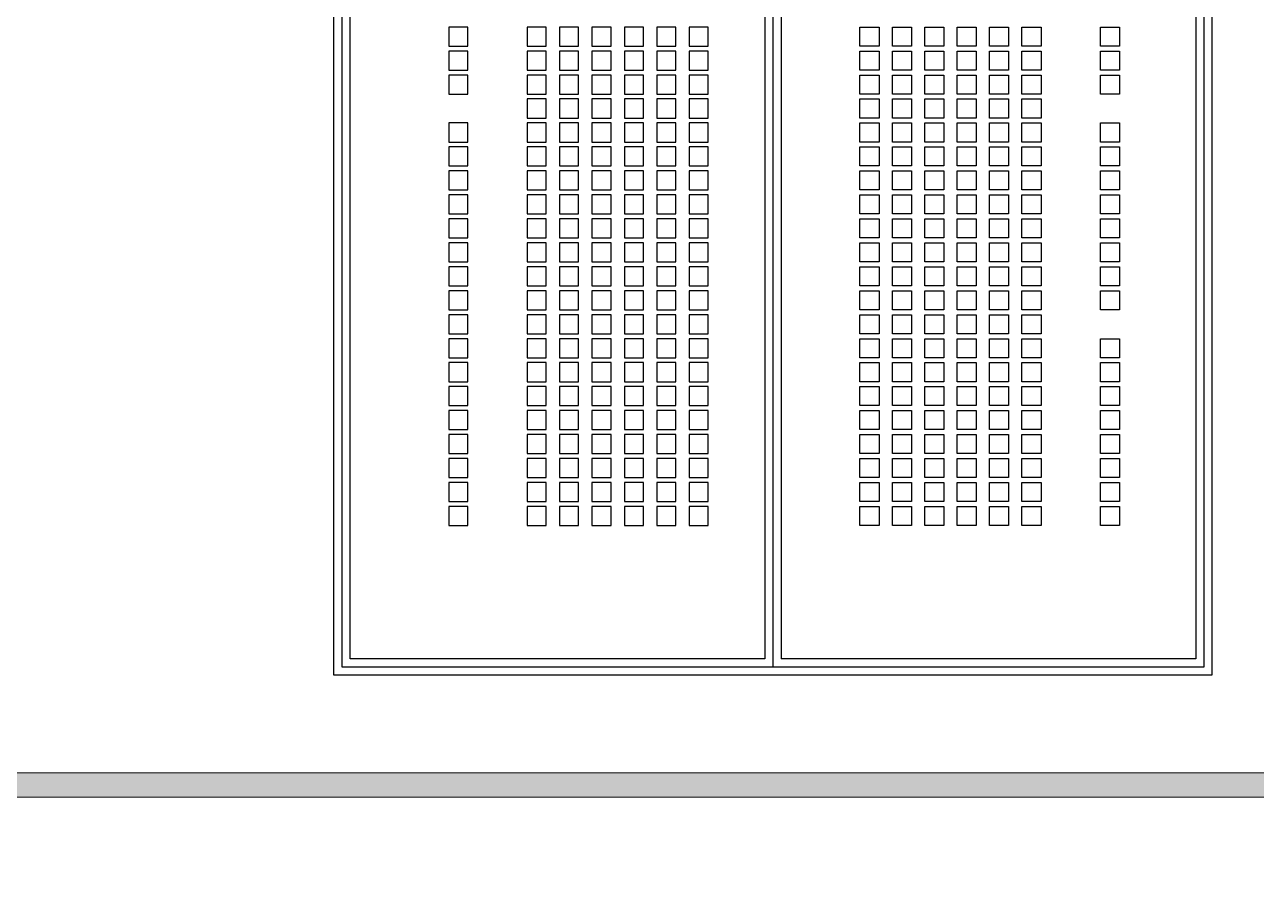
# Model space of a CAD drawing. Header units: millimetres. Extents: x 1729 to 7209, y 940 to 3564.
# Drawn here: x 4155.6 to 4231.3, y 3119.1 to 3171.6 of the extents above; entities that cross this region are included whole.
import ezdxf

# ---------------------------------------------------------------- set-up
doc = ezdxf.new("R2010")
doc.units = ezdxf.units.MM
doc.header["$XCLIPFRAME"] = 2
doc.layers.add('Linhas Externas', color=255, linetype='Continuous')
picture_1 = doc.add_image_def('image1.jpg', size_in_pixel=(3840, 2160))

# ---------------------------------------------------------------- blocks, each defined once
blk = doc.blocks.new('protobord16.5x5.4')
for p, q in [((2061.194, 2579.39), (2224.197, 2579.39)), ((2060.694, 2578.89), (2224.697, 2578.89)), ((2061.194, 2578.39), (2224.197, 2578.39))]:
    blk.add_line(p, q)
for points in [[(2060.194, 2605.889), (2225.197, 2605.889), (2225.197, 2551.89), (2060.194, 2551.89)], [(2060.694, 2605.389), (2224.697, 2605.389), (2224.697, 2552.39), (2060.694, 2552.39)], [(2185.327, 2600.206), (2186.5, 2600.206), (2186.5, 2599.033), (2185.327, 2599.033)], [(2186.801, 2600.206), (2187.974, 2600.206), (2187.974, 2599.033), (2186.801, 2599.033)], [(2188.276, 2600.206), (2189.449, 2600.206), (2189.449, 2599.033), (2188.276, 2599.033)], [(2191.225, 2600.206), (2192.397, 2600.206), (2192.397, 2599.033), (2191.225, 2599.033)], [(2192.699, 2600.206), (2193.872, 2600.206), (2193.872, 2599.033), (2192.699, 2599.033)], [(2194.174, 2600.206), (2195.346, 2600.206), (2195.346, 2599.033), (2194.174, 2599.033)], [(2195.648, 2600.206), (2196.821, 2600.206), (2196.821, 2599.033), (2195.648, 2599.033)], [(2197.122, 2600.206), (2198.295, 2600.206), (2198.295, 2599.033), (2197.122, 2599.033)], [(2198.597, 2600.206), (2199.769, 2600.206), (2199.769, 2599.033), (2198.597, 2599.033)], [(2200.071, 2600.206), (2201.244, 2600.206), (2201.244, 2599.033), (2200.071, 2599.033)], [(2201.546, 2600.206), (2202.718, 2600.206), (2202.718, 2599.033), (2201.546, 2599.033)], [(2204.495, 2600.206), (2205.667, 2600.206), (2205.667, 2599.033), (2204.495, 2599.033)], [(2205.969, 2600.206), (2207.142, 2600.206), (2207.142, 2599.033), (2205.969, 2599.033)], [(2207.443, 2600.206), (2208.616, 2600.206), (2208.616, 2599.033), (2207.443, 2599.033)], [(2208.918, 2600.206), (2210.09, 2600.206), (2210.09, 2599.033), (2208.918, 2599.033)], [(2210.392, 2600.206), (2211.565, 2600.206), (2211.565, 2599.033), (2210.392, 2599.033)], [(2211.867, 2600.206), (2213.039, 2600.206), (2213.039, 2599.033), (2211.867, 2599.033)], [(2213.341, 2600.206), (2214.514, 2600.206), (2214.514, 2599.033), (2213.341, 2599.033)], [(2214.816, 2600.206), (2215.988, 2600.206), (2215.988, 2599.033), (2214.816, 2599.033)], [(2185.327, 2595.378), (2186.5, 2595.378), (2186.5, 2594.205), (2185.327, 2594.205)], [(2186.801, 2595.378), (2187.974, 2595.378), (2187.974, 2594.205), (2186.801, 2594.205)], [(2188.276, 2595.378), (2189.449, 2595.378), (2189.449, 2594.205), (2188.276, 2594.205)], [(2189.75, 2595.378), (2190.923, 2595.378), (2190.923, 2594.205), (2189.75, 2594.205)], [(2191.225, 2595.378), (2192.397, 2595.378), (2192.397, 2594.205), (2191.225, 2594.205)], [(2192.699, 2595.378), (2193.872, 2595.378), (2193.872, 2594.205), (2192.699, 2594.205)], [(2194.174, 2595.378), (2195.346, 2595.378), (2195.346, 2594.205), (2194.174, 2594.205)], [(2195.648, 2595.378), (2196.821, 2595.378), (2196.821, 2594.205), (2195.648, 2594.205)], [(2197.122, 2595.378), (2198.295, 2595.378), (2198.295, 2594.205), (2197.122, 2594.205)], [(2198.597, 2595.378), (2199.769, 2595.378), (2199.769, 2594.205), (2198.597, 2594.205)], [(2200.071, 2595.378), (2201.244, 2595.378), (2201.244, 2594.205), (2200.071, 2594.205)], [(2201.546, 2595.378), (2202.718, 2595.378), (2202.718, 2594.205), (2201.546, 2594.205)], [(2203.02, 2595.378), (2204.193, 2595.378), (2204.193, 2594.205), (2203.02, 2594.205)], [(2204.495, 2595.378), (2205.667, 2595.378), (2205.667, 2594.205), (2204.495, 2594.205)], [(2205.969, 2595.378), (2207.142, 2595.378), (2207.142, 2594.205), (2205.969, 2594.205)], [(2207.443, 2595.378), (2208.616, 2595.378), (2208.616, 2594.205), (2207.443, 2594.205)], [(2208.918, 2595.378), (2210.09, 2595.378), (2210.09, 2594.205), (2208.918, 2594.205)], [(2210.392, 2595.378), (2211.565, 2595.378), (2211.565, 2594.205), (2210.392, 2594.205)], [(2211.867, 2595.378), (2213.039, 2595.378), (2213.039, 2594.205), (2211.867, 2594.205)], [(2213.341, 2595.378), (2214.514, 2595.378), (2214.514, 2594.205), (2213.341, 2594.205)], [(2214.816, 2595.378), (2215.988, 2595.378), (2215.988, 2594.205), (2214.816, 2594.205)], [(2185.327, 2593.385), (2186.5, 2593.385), (2186.5, 2592.213), (2185.327, 2592.213)], [(2186.801, 2593.385), (2187.974, 2593.385), (2187.974, 2592.213), (2186.801, 2592.213)], [(2188.276, 2593.385), (2189.449, 2593.385), (2189.449, 2592.213), (2188.276, 2592.213)], [(2189.75, 2593.385), (2190.923, 2593.385), (2190.923, 2592.213), (2189.75, 2592.213)], [(2191.225, 2593.385), (2192.397, 2593.385), (2192.397, 2592.213), (2191.225, 2592.213)], [(2192.699, 2593.385), (2193.872, 2593.385), (2193.872, 2592.213), (2192.699, 2592.213)], [(2194.174, 2593.385), (2195.346, 2593.385), (2195.346, 2592.213), (2194.174, 2592.213)], [(2195.648, 2593.385), (2196.821, 2593.385), (2196.821, 2592.213), (2195.648, 2592.213)], [(2197.122, 2593.385), (2198.295, 2593.385), (2198.295, 2592.213), (2197.122, 2592.213)], [(2198.597, 2593.385), (2199.769, 2593.385), (2199.769, 2592.213), (2198.597, 2592.213)], [(2200.071, 2593.385), (2201.244, 2593.385), (2201.244, 2592.213), (2200.071, 2592.213)], [(2201.546, 2593.385), (2202.718, 2593.385), (2202.718, 2592.213), (2201.546, 2592.213)], [(2203.02, 2593.385), (2204.193, 2593.385), (2204.193, 2592.213), (2203.02, 2592.213)], [(2204.495, 2593.385), (2205.667, 2593.385), (2205.667, 2592.213), (2204.495, 2592.213)], [(2205.969, 2593.385), (2207.142, 2593.385), (2207.142, 2592.213), (2205.969, 2592.213)], [(2207.443, 2593.385), (2208.616, 2593.385), (2208.616, 2592.213), (2207.443, 2592.213)], [(2208.918, 2593.385), (2210.09, 2593.385), (2210.09, 2592.213), (2208.918, 2592.213)], [(2210.392, 2593.385), (2211.565, 2593.385), (2211.565, 2592.213), (2210.392, 2592.213)], [(2211.867, 2593.385), (2213.039, 2593.385), (2213.039, 2592.213), (2211.867, 2592.213)], [(2213.341, 2593.385), (2214.514, 2593.385), (2214.514, 2592.213), (2213.341, 2592.213)], [(2214.816, 2593.385), (2215.988, 2593.385), (2215.988, 2592.213), (2214.816, 2592.213)], [(2185.327, 2591.393), (2186.5, 2591.393), (2186.5, 2590.22), (2185.327, 2590.22)], [(2186.801, 2591.393), (2187.974, 2591.393), (2187.974, 2590.22), (2186.801, 2590.22)], [(2188.276, 2591.393), (2189.449, 2591.393), (2189.449, 2590.22), (2188.276, 2590.22)], [(2189.75, 2591.393), (2190.923, 2591.393), (2190.923, 2590.22), (2189.75, 2590.22)], [(2191.225, 2591.393), (2192.397, 2591.393), (2192.397, 2590.22), (2191.225, 2590.22)], [(2192.699, 2591.393), (2193.872, 2591.393), (2193.872, 2590.22), (2192.699, 2590.22)], [(2194.174, 2591.393), (2195.346, 2591.393), (2195.346, 2590.22), (2194.174, 2590.22)], [(2195.648, 2591.393), (2196.821, 2591.393), (2196.821, 2590.22), (2195.648, 2590.22)], [(2197.122, 2591.393), (2198.295, 2591.393), (2198.295, 2590.22), (2197.122, 2590.22)], [(2198.597, 2591.393), (2199.769, 2591.393), (2199.769, 2590.22), (2198.597, 2590.22)], [(2200.071, 2591.393), (2201.244, 2591.393), (2201.244, 2590.22), (2200.071, 2590.22)], [(2201.546, 2591.393), (2202.718, 2591.393), (2202.718, 2590.22), (2201.546, 2590.22)], [(2203.02, 2591.393), (2204.193, 2591.393), (2204.193, 2590.22), (2203.02, 2590.22)], [(2204.495, 2591.393), (2205.667, 2591.393), (2205.667, 2590.22), (2204.495, 2590.22)], [(2205.969, 2591.393), (2207.142, 2591.393), (2207.142, 2590.22), (2205.969, 2590.22)], [(2207.443, 2591.393), (2208.616, 2591.393), (2208.616, 2590.22), (2207.443, 2590.22)], [(2208.918, 2591.393), (2210.09, 2591.393), (2210.09, 2590.22), (2208.918, 2590.22)], [(2210.392, 2591.393), (2211.565, 2591.393), (2211.565, 2590.22), (2210.392, 2590.22)], [(2211.867, 2591.393), (2213.039, 2591.393), (2213.039, 2590.22), (2211.867, 2590.22)], [(2213.341, 2591.393), (2214.514, 2591.393), (2214.514, 2590.22), (2213.341, 2590.22)], [(2214.816, 2591.393), (2215.988, 2591.393), (2215.988, 2590.22), (2214.816, 2590.22)], [(2185.327, 2589.4), (2186.5, 2589.4), (2186.5, 2588.228), (2185.327, 2588.228)], [(2186.801, 2589.4), (2187.974, 2589.4), (2187.974, 2588.228), (2186.801, 2588.228)], [(2188.276, 2589.4), (2189.449, 2589.4), (2189.449, 2588.228), (2188.276, 2588.228)], [(2189.75, 2589.4), (2190.923, 2589.4), (2190.923, 2588.228), (2189.75, 2588.228)], [(2191.225, 2589.4), (2192.397, 2589.4), (2192.397, 2588.228), (2191.225, 2588.228)], [(2192.699, 2589.4), (2193.872, 2589.4), (2193.872, 2588.228), (2192.699, 2588.228)], [(2194.174, 2589.4), (2195.346, 2589.4), (2195.346, 2588.228), (2194.174, 2588.228)], [(2195.648, 2589.4), (2196.821, 2589.4), (2196.821, 2588.228), (2195.648, 2588.228)], [(2197.122, 2589.4), (2198.295, 2589.4), (2198.295, 2588.228), (2197.122, 2588.228)], [(2198.597, 2589.4), (2199.769, 2589.4), (2199.769, 2588.228), (2198.597, 2588.228)], [(2200.071, 2589.4), (2201.244, 2589.4), (2201.244, 2588.228), (2200.071, 2588.228)], [(2201.546, 2589.4), (2202.718, 2589.4), (2202.718, 2588.228), (2201.546, 2588.228)], [(2203.02, 2589.4), (2204.193, 2589.4), (2204.193, 2588.228), (2203.02, 2588.228)], [(2204.495, 2589.4), (2205.667, 2589.4), (2205.667, 2588.228), (2204.495, 2588.228)], [(2205.969, 2589.4), (2207.142, 2589.4), (2207.142, 2588.228), (2205.969, 2588.228)], [(2207.443, 2589.4), (2208.616, 2589.4), (2208.616, 2588.228), (2207.443, 2588.228)], [(2208.918, 2589.4), (2210.09, 2589.4), (2210.09, 2588.228), (2208.918, 2588.228)], [(2210.392, 2589.4), (2211.565, 2589.4), (2211.565, 2588.228), (2210.392, 2588.228)], [(2211.867, 2589.4), (2213.039, 2589.4), (2213.039, 2588.228), (2211.867, 2588.228)], [(2213.341, 2589.4), (2214.514, 2589.4), (2214.514, 2588.228), (2213.341, 2588.228)], [(2214.816, 2589.4), (2215.988, 2589.4), (2215.988, 2588.228), (2214.816, 2588.228)], [(2185.327, 2587.408), (2186.5, 2587.408), (2186.5, 2586.235), (2185.327, 2586.235)], [(2186.801, 2587.408), (2187.974, 2587.408), (2187.974, 2586.235), (2186.801, 2586.235)], [(2188.276, 2587.408), (2189.449, 2587.408), (2189.449, 2586.235), (2188.276, 2586.235)], [(2189.75, 2587.408), (2190.923, 2587.408), (2190.923, 2586.235), (2189.75, 2586.235)], [(2191.225, 2587.408), (2192.397, 2587.408), (2192.397, 2586.235), (2191.225, 2586.235)], [(2192.699, 2587.408), (2193.872, 2587.408), (2193.872, 2586.235), (2192.699, 2586.235)], [(2194.174, 2587.408), (2195.346, 2587.408), (2195.346, 2586.235), (2194.174, 2586.235)], [(2195.648, 2587.408), (2196.821, 2587.408), (2196.821, 2586.235), (2195.648, 2586.235)], [(2197.122, 2587.408), (2198.295, 2587.408), (2198.295, 2586.235), (2197.122, 2586.235)], [(2198.597, 2587.408), (2199.769, 2587.408), (2199.769, 2586.235), (2198.597, 2586.235)], [(2200.071, 2587.408), (2201.244, 2587.408), (2201.244, 2586.235), (2200.071, 2586.235)], [(2201.546, 2587.408), (2202.718, 2587.408), (2202.718, 2586.235), (2201.546, 2586.235)], [(2203.02, 2587.408), (2204.193, 2587.408), (2204.193, 2586.235), (2203.02, 2586.235)], [(2204.495, 2587.408), (2205.667, 2587.408), (2205.667, 2586.235), (2204.495, 2586.235)], [(2205.969, 2587.408), (2207.142, 2587.408), (2207.142, 2586.235), (2205.969, 2586.235)], [(2207.443, 2587.408), (2208.616, 2587.408), (2208.616, 2586.235), (2207.443, 2586.235)], [(2208.918, 2587.408), (2210.09, 2587.408), (2210.09, 2586.235), (2208.918, 2586.235)], [(2210.392, 2587.408), (2211.565, 2587.408), (2211.565, 2586.235), (2210.392, 2586.235)], [(2211.867, 2587.408), (2213.039, 2587.408), (2213.039, 2586.235), (2211.867, 2586.235)], [(2213.341, 2587.408), (2214.514, 2587.408), (2214.514, 2586.235), (2213.341, 2586.235)], [(2214.816, 2587.408), (2215.988, 2587.408), (2215.988, 2586.235), (2214.816, 2586.235)], [(2185.327, 2585.415), (2186.5, 2585.415), (2186.5, 2584.243), (2185.327, 2584.243)], [(2186.801, 2585.415), (2187.974, 2585.415), (2187.974, 2584.243), (2186.801, 2584.243)], [(2188.276, 2585.415), (2189.449, 2585.415), (2189.449, 2584.243), (2188.276, 2584.243)], [(2189.75, 2585.415), (2190.923, 2585.415), (2190.923, 2584.243), (2189.75, 2584.243)], [(2191.225, 2585.415), (2192.397, 2585.415), (2192.397, 2584.243), (2191.225, 2584.243)], [(2192.699, 2585.415), (2193.872, 2585.415), (2193.872, 2584.243), (2192.699, 2584.243)], [(2194.174, 2585.415), (2195.346, 2585.415), (2195.346, 2584.243), (2194.174, 2584.243)], [(2195.648, 2585.415), (2196.821, 2585.415), (2196.821, 2584.243), (2195.648, 2584.243)], [(2197.122, 2585.415), (2198.295, 2585.415), (2198.295, 2584.243), (2197.122, 2584.243)], [(2198.597, 2585.415), (2199.769, 2585.415), (2199.769, 2584.243), (2198.597, 2584.243)], [(2200.071, 2585.415), (2201.244, 2585.415), (2201.244, 2584.243), (2200.071, 2584.243)], [(2201.546, 2585.415), (2202.718, 2585.415), (2202.718, 2584.243), (2201.546, 2584.243)], [(2203.02, 2585.415), (2204.193, 2585.415), (2204.193, 2584.243), (2203.02, 2584.243)], [(2204.495, 2585.415), (2205.667, 2585.415), (2205.667, 2584.243), (2204.495, 2584.243)], [(2205.969, 2585.415), (2207.142, 2585.415), (2207.142, 2584.243), (2205.969, 2584.243)], [(2207.443, 2585.415), (2208.616, 2585.415), (2208.616, 2584.243), (2207.443, 2584.243)], [(2208.918, 2585.415), (2210.09, 2585.415), (2210.09, 2584.243), (2208.918, 2584.243)], [(2210.392, 2585.415), (2211.565, 2585.415), (2211.565, 2584.243), (2210.392, 2584.243)], [(2211.867, 2585.415), (2213.039, 2585.415), (2213.039, 2584.243), (2211.867, 2584.243)], [(2213.341, 2585.415), (2214.514, 2585.415), (2214.514, 2584.243), (2213.341, 2584.243)], [(2214.816, 2585.415), (2215.988, 2585.415), (2215.988, 2584.243), (2214.816, 2584.243)], [(2185.327, 2573.74), (2186.5, 2573.74), (2186.5, 2574.913), (2185.327, 2574.913)], [(2186.801, 2573.74), (2187.974, 2573.74), (2187.974, 2574.913), (2186.801, 2574.913)], [(2188.276, 2573.74), (2189.449, 2573.74), (2189.449, 2574.913), (2188.276, 2574.913)], [(2189.75, 2573.74), (2190.923, 2573.74), (2190.923, 2574.913), (2189.75, 2574.913)], [(2191.225, 2573.74), (2192.397, 2573.74), (2192.397, 2574.913), (2191.225, 2574.913)], [(2192.699, 2573.74), (2193.872, 2573.74), (2193.872, 2574.913), (2192.699, 2574.913)], [(2194.174, 2573.74), (2195.346, 2573.74), (2195.346, 2574.913), (2194.174, 2574.913)], [(2195.648, 2573.74), (2196.821, 2573.74), (2196.821, 2574.913), (2195.648, 2574.913)], [(2197.122, 2573.74), (2198.295, 2573.74), (2198.295, 2574.913), (2197.122, 2574.913)], [(2198.597, 2573.74), (2199.769, 2573.74), (2199.769, 2574.913), (2198.597, 2574.913)], [(2200.071, 2573.74), (2201.244, 2573.74), (2201.244, 2574.913), (2200.071, 2574.913)], [(2201.546, 2573.74), (2202.718, 2573.74), (2202.718, 2574.913), (2201.546, 2574.913)], [(2203.02, 2573.74), (2204.193, 2573.74), (2204.193, 2574.913), (2203.02, 2574.913)], [(2204.495, 2573.74), (2205.667, 2573.74), (2205.667, 2574.913), (2204.495, 2574.913)], [(2205.969, 2573.74), (2207.142, 2573.74), (2207.142, 2574.913), (2205.969, 2574.913)], [(2207.443, 2573.74), (2208.616, 2573.74), (2208.616, 2574.913), (2207.443, 2574.913)], [(2208.918, 2573.74), (2210.09, 2573.74), (2210.09, 2574.913), (2208.918, 2574.913)], [(2210.392, 2573.74), (2211.565, 2573.74), (2211.565, 2574.913), (2210.392, 2574.913)], [(2211.867, 2573.74), (2213.039, 2573.74), (2213.039, 2574.913), (2211.867, 2574.913)], [(2213.341, 2573.74), (2214.514, 2573.74), (2214.514, 2574.913), (2213.341, 2574.913)], [(2214.816, 2573.74), (2215.988, 2573.74), (2215.988, 2574.913), (2214.816, 2574.913)], [(2185.327, 2571.748), (2186.5, 2571.748), (2186.5, 2572.92), (2185.327, 2572.92)], [(2186.801, 2571.748), (2187.974, 2571.748), (2187.974, 2572.92), (2186.801, 2572.92)], [(2188.276, 2571.748), (2189.449, 2571.748), (2189.449, 2572.92), (2188.276, 2572.92)], [(2189.75, 2571.748), (2190.923, 2571.748), (2190.923, 2572.92), (2189.75, 2572.92)], [(2191.225, 2571.748), (2192.397, 2571.748), (2192.397, 2572.92), (2191.225, 2572.92)], [(2192.699, 2571.748), (2193.872, 2571.748), (2193.872, 2572.92), (2192.699, 2572.92)], [(2194.174, 2571.748), (2195.346, 2571.748), (2195.346, 2572.92), (2194.174, 2572.92)], [(2195.648, 2571.748), (2196.821, 2571.748), (2196.821, 2572.92), (2195.648, 2572.92)], [(2197.122, 2571.748), (2198.295, 2571.748), (2198.295, 2572.92), (2197.122, 2572.92)], [(2198.597, 2571.748), (2199.769, 2571.748), (2199.769, 2572.92), (2198.597, 2572.92)], [(2200.071, 2571.748), (2201.244, 2571.748), (2201.244, 2572.92), (2200.071, 2572.92)], [(2201.546, 2571.748), (2202.718, 2571.748), (2202.718, 2572.92), (2201.546, 2572.92)], [(2203.02, 2571.748), (2204.193, 2571.748), (2204.193, 2572.92), (2203.02, 2572.92)], [(2204.495, 2571.748), (2205.667, 2571.748), (2205.667, 2572.92), (2204.495, 2572.92)], [(2205.969, 2571.748), (2207.142, 2571.748), (2207.142, 2572.92), (2205.969, 2572.92)], [(2207.443, 2571.748), (2208.616, 2571.748), (2208.616, 2572.92), (2207.443, 2572.92)], [(2208.918, 2571.748), (2210.09, 2571.748), (2210.09, 2572.92), (2208.918, 2572.92)], [(2210.392, 2571.748), (2211.565, 2571.748), (2211.565, 2572.92), (2210.392, 2572.92)], [(2211.867, 2571.748), (2213.039, 2571.748), (2213.039, 2572.92), (2211.867, 2572.92)], [(2213.341, 2571.748), (2214.514, 2571.748), (2214.514, 2572.92), (2213.341, 2572.92)], [(2214.816, 2571.748), (2215.988, 2571.748), (2215.988, 2572.92), (2214.816, 2572.92)], [(2185.327, 2569.755), (2186.5, 2569.755), (2186.5, 2570.928), (2185.327, 2570.928)], [(2186.801, 2569.755), (2187.974, 2569.755), (2187.974, 2570.928), (2186.801, 2570.928)], [(2188.276, 2569.755), (2189.449, 2569.755), (2189.449, 2570.928), (2188.276, 2570.928)], [(2189.75, 2569.755), (2190.923, 2569.755), (2190.923, 2570.928), (2189.75, 2570.928)], [(2191.225, 2569.755), (2192.397, 2569.755), (2192.397, 2570.928), (2191.225, 2570.928)], [(2192.699, 2569.755), (2193.872, 2569.755), (2193.872, 2570.928), (2192.699, 2570.928)], [(2194.174, 2569.755), (2195.346, 2569.755), (2195.346, 2570.928), (2194.174, 2570.928)], [(2195.648, 2569.755), (2196.821, 2569.755), (2196.821, 2570.928), (2195.648, 2570.928)], [(2197.122, 2569.755), (2198.295, 2569.755), (2198.295, 2570.928), (2197.122, 2570.928)], [(2198.597, 2569.755), (2199.769, 2569.755), (2199.769, 2570.928), (2198.597, 2570.928)], [(2200.071, 2569.755), (2201.244, 2569.755), (2201.244, 2570.928), (2200.071, 2570.928)], [(2201.546, 2569.755), (2202.718, 2569.755), (2202.718, 2570.928), (2201.546, 2570.928)], [(2203.02, 2569.755), (2204.193, 2569.755), (2204.193, 2570.928), (2203.02, 2570.928)], [(2204.495, 2569.755), (2205.667, 2569.755), (2205.667, 2570.928), (2204.495, 2570.928)], [(2205.969, 2569.755), (2207.142, 2569.755), (2207.142, 2570.928), (2205.969, 2570.928)], [(2207.443, 2569.755), (2208.616, 2569.755), (2208.616, 2570.928), (2207.443, 2570.928)], [(2208.918, 2569.755), (2210.09, 2569.755), (2210.09, 2570.928), (2208.918, 2570.928)], [(2210.392, 2569.755), (2211.565, 2569.755), (2211.565, 2570.928), (2210.392, 2570.928)], [(2211.867, 2569.755), (2213.039, 2569.755), (2213.039, 2570.928), (2211.867, 2570.928)], [(2213.341, 2569.755), (2214.514, 2569.755), (2214.514, 2570.928), (2213.341, 2570.928)], [(2214.816, 2569.755), (2215.988, 2569.755), (2215.988, 2570.928), (2214.816, 2570.928)], [(2185.327, 2567.763), (2186.5, 2567.763), (2186.5, 2568.935), (2185.327, 2568.935)], [(2186.801, 2567.763), (2187.974, 2567.763), (2187.974, 2568.935), (2186.801, 2568.935)], [(2188.276, 2567.763), (2189.449, 2567.763), (2189.449, 2568.935), (2188.276, 2568.935)], [(2189.75, 2567.763), (2190.923, 2567.763), (2190.923, 2568.935), (2189.75, 2568.935)], [(2191.225, 2567.763), (2192.397, 2567.763), (2192.397, 2568.935), (2191.225, 2568.935)], [(2192.699, 2567.763), (2193.872, 2567.763), (2193.872, 2568.935), (2192.699, 2568.935)], [(2194.174, 2567.763), (2195.346, 2567.763), (2195.346, 2568.935), (2194.174, 2568.935)], [(2195.648, 2567.763), (2196.821, 2567.763), (2196.821, 2568.935), (2195.648, 2568.935)], [(2197.122, 2567.763), (2198.295, 2567.763), (2198.295, 2568.935), (2197.122, 2568.935)], [(2198.597, 2567.763), (2199.769, 2567.763), (2199.769, 2568.935), (2198.597, 2568.935)], [(2200.071, 2567.763), (2201.244, 2567.763), (2201.244, 2568.935), (2200.071, 2568.935)], [(2201.546, 2567.763), (2202.718, 2567.763), (2202.718, 2568.935), (2201.546, 2568.935)], [(2203.02, 2567.763), (2204.193, 2567.763), (2204.193, 2568.935), (2203.02, 2568.935)], [(2204.495, 2567.763), (2205.667, 2567.763), (2205.667, 2568.935), (2204.495, 2568.935)], [(2205.969, 2567.763), (2207.142, 2567.763), (2207.142, 2568.935), (2205.969, 2568.935)], [(2207.443, 2567.763), (2208.616, 2567.763), (2208.616, 2568.935), (2207.443, 2568.935)], [(2208.918, 2567.763), (2210.09, 2567.763), (2210.09, 2568.935), (2208.918, 2568.935)], [(2210.392, 2567.763), (2211.565, 2567.763), (2211.565, 2568.935), (2210.392, 2568.935)], [(2211.867, 2567.763), (2213.039, 2567.763), (2213.039, 2568.935), (2211.867, 2568.935)], [(2213.341, 2567.763), (2214.514, 2567.763), (2214.514, 2568.935), (2213.341, 2568.935)], [(2214.816, 2567.763), (2215.988, 2567.763), (2215.988, 2568.935), (2214.816, 2568.935)], [(2185.327, 2565.77), (2186.5, 2565.77), (2186.5, 2566.943), (2185.327, 2566.943)], [(2186.801, 2565.77), (2187.974, 2565.77), (2187.974, 2566.943), (2186.801, 2566.943)], [(2188.276, 2565.77), (2189.449, 2565.77), (2189.449, 2566.943), (2188.276, 2566.943)], [(2189.75, 2565.77), (2190.923, 2565.77), (2190.923, 2566.943), (2189.75, 2566.943)], [(2191.225, 2565.77), (2192.397, 2565.77), (2192.397, 2566.943), (2191.225, 2566.943)], [(2192.699, 2565.77), (2193.872, 2565.77), (2193.872, 2566.943), (2192.699, 2566.943)], [(2194.174, 2565.77), (2195.346, 2565.77), (2195.346, 2566.943), (2194.174, 2566.943)], [(2195.648, 2565.77), (2196.821, 2565.77), (2196.821, 2566.943), (2195.648, 2566.943)], [(2197.122, 2565.77), (2198.295, 2565.77), (2198.295, 2566.943), (2197.122, 2566.943)], [(2198.597, 2565.77), (2199.769, 2565.77), (2199.769, 2566.943), (2198.597, 2566.943)], [(2200.071, 2565.77), (2201.244, 2565.77), (2201.244, 2566.943), (2200.071, 2566.943)], [(2201.546, 2565.77), (2202.718, 2565.77), (2202.718, 2566.943), (2201.546, 2566.943)], [(2203.02, 2565.77), (2204.193, 2565.77), (2204.193, 2566.943), (2203.02, 2566.943)], [(2204.495, 2565.77), (2205.667, 2565.77), (2205.667, 2566.943), (2204.495, 2566.943)], [(2205.969, 2565.77), (2207.142, 2565.77), (2207.142, 2566.943), (2205.969, 2566.943)], [(2207.443, 2565.77), (2208.616, 2565.77), (2208.616, 2566.943), (2207.443, 2566.943)], [(2208.918, 2565.77), (2210.09, 2565.77), (2210.09, 2566.943), (2208.918, 2566.943)], [(2210.392, 2565.77), (2211.565, 2565.77), (2211.565, 2566.943), (2210.392, 2566.943)], [(2211.867, 2565.77), (2213.039, 2565.77), (2213.039, 2566.943), (2211.867, 2566.943)], [(2213.341, 2565.77), (2214.514, 2565.77), (2214.514, 2566.943), (2213.341, 2566.943)], [(2214.816, 2565.77), (2215.988, 2565.77), (2215.988, 2566.943), (2214.816, 2566.943)], [(2185.327, 2563.778), (2186.5, 2563.778), (2186.5, 2564.95), (2185.327, 2564.95)], [(2186.801, 2563.778), (2187.974, 2563.778), (2187.974, 2564.95), (2186.801, 2564.95)], [(2188.276, 2563.778), (2189.449, 2563.778), (2189.449, 2564.95), (2188.276, 2564.95)], [(2189.75, 2563.778), (2190.923, 2563.778), (2190.923, 2564.95), (2189.75, 2564.95)], [(2191.225, 2563.778), (2192.397, 2563.778), (2192.397, 2564.95), (2191.225, 2564.95)], [(2192.699, 2563.778), (2193.872, 2563.778), (2193.872, 2564.95), (2192.699, 2564.95)], [(2194.174, 2563.778), (2195.346, 2563.778), (2195.346, 2564.95), (2194.174, 2564.95)], [(2195.648, 2563.778), (2196.821, 2563.778), (2196.821, 2564.95), (2195.648, 2564.95)], [(2197.122, 2563.778), (2198.295, 2563.778), (2198.295, 2564.95), (2197.122, 2564.95)], [(2198.597, 2563.778), (2199.769, 2563.778), (2199.769, 2564.95), (2198.597, 2564.95)], [(2200.071, 2563.778), (2201.244, 2563.778), (2201.244, 2564.95), (2200.071, 2564.95)], [(2201.546, 2563.778), (2202.718, 2563.778), (2202.718, 2564.95), (2201.546, 2564.95)], [(2203.02, 2563.778), (2204.193, 2563.778), (2204.193, 2564.95), (2203.02, 2564.95)], [(2204.495, 2563.778), (2205.667, 2563.778), (2205.667, 2564.95), (2204.495, 2564.95)], [(2205.969, 2563.778), (2207.142, 2563.778), (2207.142, 2564.95), (2205.969, 2564.95)], [(2207.443, 2563.778), (2208.616, 2563.778), (2208.616, 2564.95), (2207.443, 2564.95)], [(2208.918, 2563.778), (2210.09, 2563.778), (2210.09, 2564.95), (2208.918, 2564.95)], [(2210.392, 2563.778), (2211.565, 2563.778), (2211.565, 2564.95), (2210.392, 2564.95)], [(2211.867, 2563.778), (2213.039, 2563.778), (2213.039, 2564.95), (2211.867, 2564.95)], [(2213.341, 2563.778), (2214.514, 2563.778), (2214.514, 2564.95), (2213.341, 2564.95)], [(2214.816, 2563.778), (2215.988, 2563.778), (2215.988, 2564.95), (2214.816, 2564.95)], [(2185.327, 2558.95), (2186.5, 2558.95), (2186.5, 2560.123), (2185.327, 2560.123)], [(2186.801, 2558.95), (2187.974, 2558.95), (2187.974, 2560.123), (2186.801, 2560.123)], [(2188.276, 2558.95), (2189.449, 2558.95), (2189.449, 2560.123), (2188.276, 2560.123)], [(2191.225, 2558.95), (2192.397, 2558.95), (2192.397, 2560.123), (2191.225, 2560.123)], [(2192.699, 2558.95), (2193.872, 2558.95), (2193.872, 2560.123), (2192.699, 2560.123)], [(2194.174, 2558.95), (2195.346, 2558.95), (2195.346, 2560.123), (2194.174, 2560.123)], [(2195.648, 2558.95), (2196.821, 2558.95), (2196.821, 2560.123), (2195.648, 2560.123)], [(2197.122, 2558.95), (2198.295, 2558.95), (2198.295, 2560.123), (2197.122, 2560.123)], [(2198.597, 2558.95), (2199.769, 2558.95), (2199.769, 2560.123), (2198.597, 2560.123)], [(2200.071, 2558.95), (2201.244, 2558.95), (2201.244, 2560.123), (2200.071, 2560.123)], [(2201.546, 2558.95), (2202.718, 2558.95), (2202.718, 2560.123), (2201.546, 2560.123)], [(2203.02, 2558.95), (2204.193, 2558.95), (2204.193, 2560.123), (2203.02, 2560.123)], [(2204.495, 2558.95), (2205.667, 2558.95), (2205.667, 2560.123), (2204.495, 2560.123)], [(2205.969, 2558.95), (2207.142, 2558.95), (2207.142, 2560.123), (2205.969, 2560.123)], [(2207.443, 2558.95), (2208.616, 2558.95), (2208.616, 2560.123), (2207.443, 2560.123)], [(2208.918, 2558.95), (2210.09, 2558.95), (2210.09, 2560.123), (2208.918, 2560.123)], [(2210.392, 2558.95), (2211.565, 2558.95), (2211.565, 2560.123), (2210.392, 2560.123)], [(2211.867, 2558.95), (2213.039, 2558.95), (2213.039, 2560.123), (2211.867, 2560.123)], [(2213.341, 2558.95), (2214.514, 2558.95), (2214.514, 2560.123), (2213.341, 2560.123)], [(2214.816, 2558.95), (2215.988, 2558.95), (2215.988, 2560.123), (2214.816, 2560.123)]]:
    blk.add_lwpolyline(points, close=True)
for points in [[(2061.194, 2579.39), (2061.194, 2604.889), (2224.197, 2604.889), (2224.197, 2579.39)], [(2224.197, 2578.39), (2224.197, 2552.89), (2061.194, 2552.89), (2061.194, 2578.39)]]:
    blk.add_lwpolyline(points)

msp = doc.modelspace()

# ---------------------------------------------------------------- hatches: boundary and pattern name
at = {"layer": 'Linhas Externas', "lineweight": 15}
h = msp.add_hatch(color=256, dxfattribs=at)
h.dxf.hatch_style = 1
h.paths.add_polyline_path([(3564.17, 3564.081, 0.414214), (3559.17, 3559.081), (3559.17, 2759.081, 0.414214), (3564.17, 2754.081), (4664.17, 2754.081, 0.414214), (4669.17, 2759.081), (4669.17, 3559.081, 0.414214), (4664.17, 3564.081)])
h.paths.add_polyline_path([(4664.17, 3559.081), (4664.17, 2759.081), (3564.17, 2759.081), (3564.17, 3559.081)], flags=16)
h.paths.add_polyline_path([(4644.17, 3539.081), (4644.17, 3478.851), (4558.273, 3478.851), (4558.273, 3539.081)], flags=0)
h.paths.add_polyline_path([(4644.17, 3457.081), (4644.17, 3336.081, -0.414214), (4642.17, 3334.081), (4190.17, 3334.081, -0.414214), (4188.17, 3336.081), (4188.17, 3457.081, -0.414214), (4190.17, 3459.081), (4235.17, 3459.081), (4235.17, 3457.581), (4190.17, 3457.581, 0.414214), (4189.67, 3457.081), (4189.67, 3336.081, 0.414214), (4190.17, 3335.581), (4642.17, 3335.581, 0.414214), (4642.67, 3336.081), (4642.67, 3457.081, 0.414214), (4642.17, 3457.581), (4597.17, 3457.581), (4597.17, 3459.081), (4642.17, 3459.081, -0.414214)], flags=0)
h.paths.add_polyline_path([(4603.67, 3389.049, -1), (4528.67, 3389.049, -1)], flags=0)
h.paths.add_polyline_path([(4446.17, 3381.549, -1), (4386.17, 3381.549, -1)], flags=0)
h.paths.add_polyline_path([(4554.17, 3311.081), (4554.17, 3171.081, -0.414214), (4552.17, 3169.081), (4426.17, 3169.081, -0.414214), (4424.17, 3171.081), (4424.17, 3311.081, -0.414214), (4426.17, 3313.081), (4448.17, 3313.081), (4448.17, 3311.581), (4426.17, 3311.581, 0.414214), (4425.67, 3311.081), (4425.67, 3171.081, 0.414214), (4426.17, 3170.581), (4552.17, 3170.581, 0.414214), (4552.67, 3171.081), (4552.67, 3311.081, 0.414214), (4552.17, 3311.581), (4530.17, 3311.581), (4530.17, 3313.081), (4552.17, 3313.081, -0.414214)], flags=0)
h.paths.add_polyline_path([(4306.17, 3391.549, -1), (4226.17, 3391.549, -1)], flags=0)
h.paths.add_polyline_path([(4644.17, 3157.081), (4644.17, 2791.081, -0.414214), (4642.17, 2789.081), (4336.17, 2789.081, -0.414214), (4334.17, 2791.081), (4334.17, 3157.081, -0.414214), (4336.17, 3159.081), (4388.17, 3159.081), (4388.17, 3157.581), (4337.67, 3157.581, 0.414214), (4335.67, 3155.581), (4335.67, 2792.581, 0.414214), (4337.67, 2790.581), (4640.67, 2790.581, 0.414214), (4642.67, 2792.581), (4642.67, 3155.581, 0.414214), (4640.67, 3157.581), (4590.17, 3157.581), (4590.17, 3159.081), (4642.17, 3159.081, -0.414214)], flags=0)
h.paths.add_polyline_path([(4279.17, 3322.081), (4279.17, 3126.081, -0.414214), (4277.17, 3124.081), (4011.17, 3124.081, -0.414214), (4009.17, 3126.081), (4009.17, 3322.081, -0.414214), (4011.17, 3324.081), (4059.431, 3324.081), (4059.431, 3322.581), (4011.17, 3322.581, 0.414214), (4010.67, 3322.081), (4010.67, 3126.081, 0.414214), (4011.17, 3125.581), (4277.17, 3125.581, 0.414214), (4277.67, 3126.081), (4277.67, 3322.081, 0.414214), (4277.17, 3322.581), (4228.909, 3322.581), (4228.909, 3324.081), (4277.17, 3324.081, -0.414214)], flags=0)
h.paths.add_polyline_path([(4105.441, 3425.204), (4105.441, 3337.268, -0.414214), (4103.441, 3335.268), (3596.17, 3335.268, -0.414214), (3594.17, 3337.268), (3594.17, 3425.204, -0.414214), (3596.17, 3427.204), (3778.805, 3427.204), (3778.805, 3425.704), (3596.17, 3425.704, 0.414214), (3595.67, 3425.204), (3595.67, 3337.268, 0.414214), (3596.17, 3336.768), (4103.441, 3336.768, 0.414214), (4103.941, 3337.268), (4103.941, 3425.204, 0.414214), (4103.441, 3425.704), (3920.805, 3425.704), (3920.805, 3427.204), (4103.441, 3427.204, -0.414214)], flags=0)
h.paths.add_polyline_path([(4309.17, 3112.081), (4309.17, 2791.081, -0.414214), (4307.17, 2789.081), (3981.17, 2789.081, -0.414214), (3979.17, 2791.081), (3979.17, 3112.081, -0.414214), (3981.17, 3114.081), (4063.17, 3114.081), (4063.17, 3112.581), (3981.17, 3112.581, 0.414214), (3980.67, 3112.081), (3980.67, 2791.081, 0.414214), (3981.17, 2790.581), (4307.17, 2790.581, 0.414214), (4307.67, 2791.081), (4307.67, 3112.081, 0.414214), (4307.17, 3112.581), (4225.17, 3112.581), (4225.17, 3114.081), (4307.17, 3114.081, -0.414214)], flags=0)
h.paths.add_polyline_path([(4076.641, 3411.081), (4076.641, 3368.081, -0.414214), (4073.141, 3364.581), (3627.141, 3364.581, -0.414214), (3623.641, 3368.081), (3623.641, 3411.081, -0.414214), (3627.141, 3414.581), (4073.141, 3414.581, -0.414214)], flags=0)
h.paths.add_polyline_path([(4075.141, 3411.081), (4075.141, 3368.081, -0.414214), (4073.141, 3366.081), (3627.141, 3366.081, -0.414214), (3625.141, 3368.081), (3625.141, 3411.081, -0.414214), (3627.141, 3413.081), (4073.141, 3413.081, -0.414214)], flags=0)
h.paths.add_polyline_path([(3954.17, 3322.081), (3954.17, 2791.081, -0.414214), (3952.17, 2789.081), (3596.17, 2789.081, -0.414214), (3594.17, 2791.081), (3594.17, 3322.081, -0.414214), (3596.17, 3324.081), (3673.17, 3324.081), (3673.17, 3322.581), (3596.17, 3322.581, 0.414214), (3595.67, 3322.081), (3595.67, 2791.081, 0.414214), (3596.17, 2790.581), (3952.17, 2790.581, 0.414214), (3952.67, 2791.081), (3952.67, 3322.081, 0.414214), (3952.17, 3322.581), (3875.17, 3322.581), (3875.17, 3324.081), (3952.17, 3324.081, -0.414214)], flags=0)
h.paths.add_polyline_path([(3654.895, 3539.081), (3654.895, 3453.184), (3594.17, 3453.184), (3594.17, 3539.081)], flags=0)
h.paths.add_polyline_path([(4222.542, 3431.186), (4609.444, 3431.186), (4609.444, 3460.879), (4222.542, 3460.879)], flags=8)
h.paths.add_polyline_path([(4383.424, 3133.726), (4593.913, 3133.726), (4593.913, 3161.059), (4383.424, 3161.059)], flags=8)
h.paths.add_polyline_path([(4061.998, 3088.328), (4226.82, 3088.328), (4226.82, 3118.021), (4061.998, 3118.021)], flags=8)
h.paths.add_polyline_path([(3667.127, 3294.768), (3884.015, 3294.768), (3884.015, 3324.461), (3667.127, 3324.461)], flags=8)
h.paths.add_polyline_path([(4054.972, 3295.394), (4234.652, 3295.394), (4234.652, 3325.087), (4054.972, 3325.087)], flags=8)
h.paths.add_polyline_path([(4439.008, 3286.244), (4536.184, 3286.244), (4536.184, 3315.937), (4439.008, 3315.937)], flags=8)
h.paths.add_polyline_path([(3785.101, 3411.215), (3914.405, 3411.215), (3914.405, 3440.908), (3785.101, 3440.908)], flags=8)
h.paths.add_polyline_path([(3751.719, 3472.735), (4440.966, 3472.735), (4440.966, 3534.712), (3751.719, 3534.712)], flags=8)
h = msp.add_hatch(color=256, dxfattribs=at)
h.dxf.hatch_style = 1
h.paths.add_polyline_path([(4279.17, 3322.081, 0.414214), (4277.17, 3324.081), (4228.909, 3324.081), (4228.909, 3322.581), (4277.17, 3322.581, -0.414214), (4277.67, 3322.081), (4277.67, 3126.081, -0.414214), (4277.17, 3125.581), (4011.17, 3125.581, -0.414214), (4010.67, 3126.081), (4010.67, 3322.081, -0.414214), (4011.17, 3322.581), (4059.431, 3322.581), (4059.431, 3324.081), (4011.17, 3324.081, 0.414214), (4009.17, 3322.081), (4009.17, 3126.081, 0.414214), (4011.17, 3124.081), (4277.17, 3124.081, 0.414214), (4279.17, 3126.081)])
h.paths.add_polyline_path([(4425.67, 3311.081, -0.414214), (4426.17, 3311.581), (4448.17, 3311.581), (4448.17, 3313.081), (4426.17, 3313.081, 0.414214), (4424.17, 3311.081), (4424.17, 3171.081, 0.414214), (4426.17, 3169.081), (4552.17, 3169.081, 0.414214), (4554.17, 3171.081), (4554.17, 3311.081, 0.414214), (4552.17, 3313.081), (4530.17, 3313.081), (4530.17, 3311.581), (4552.17, 3311.581, -0.414214), (4552.67, 3311.081), (4552.67, 3171.081, -0.414214), (4552.17, 3170.581), (4426.17, 3170.581, -0.414214), (4425.67, 3171.081)])

# ---------------------------------------------------------------- linework, layer by layer
msp.add_lwpolyline([(4228.909, 3324.081), (4277.17, 3324.081, -0.414214), (4279.17, 3322.081), (4279.17, 3126.081, -0.414214), (4277.17, 3124.081), (4011.17, 3124.081, -0.414214), (4009.17, 3126.081), (4009.17, 3322.081, -0.414214), (4011.17, 3324.081), (4059.431, 3324.081), (4059.431, 3322.581), (4011.17, 3322.581, 0.414214), (4010.67, 3322.081), (4010.67, 3126.081, 0.414214), (4011.17, 3125.581), (4277.17, 3125.581, 0.414214), (4277.67, 3126.081), (4277.67, 3322.081, 0.414214), (4277.17, 3322.581), (4228.909, 3322.581)], format="xyb", close=True, dxfattribs=at)

# ---------------------------------------------------------------- block references
at = {"rotation": 270}
msp.add_blockref('protobord16.5x5.4', (1622.69, 5356.776), dxfattribs=at)

# ---------------------------------------------------------------- pictures from other files: only their frames are drawn
at = {"layer": 'Linhas Externas', "lineweight": 15}
image = msp.add_image(picture_1, insert=(4664.17, 2759.081), size_in_units=(1422.222, 800), rotation=180, dxfattribs=at)
image.dxf.v_pixel = (-2e-17, 0.3703704)
image.set_boundary_path([(-0.5, -0.5), (2969.5, 2159.5)])

doc.saveas('drawing.dxf')
